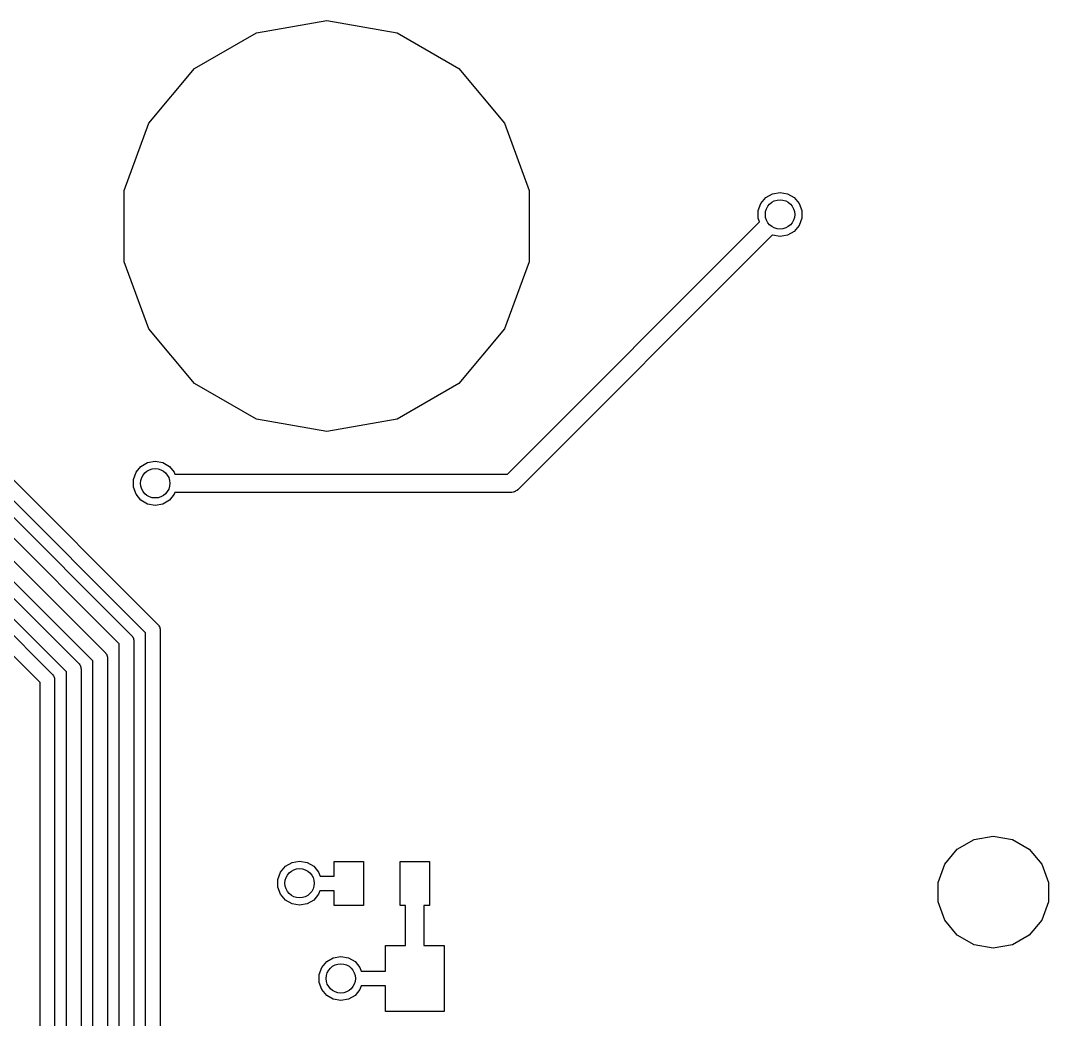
# Model space of a CAD drawing. Extents: x 85.4 to 167.1, y -165.3 to -88.8.
# Drawn here: x 149.25 to 163.28, y -110.67 to -97.03 of the extents above; entities that cross this region are included whole.
import ezdxf

# ---------------------------------------------------------------- set-up
doc = ezdxf.new("R2010")
doc.units = 0
doc.header["$MEASUREMENT"] = 0
doc.layers.add('BLACK', color=7, linetype='CONTINUOUS')

msp = doc.modelspace()

# ---------------------------------------------------------------- linework, layer by layer
at = {"layer": 'Black'}
for p, q in [((152.473, -97.2042), (153.432, -97.035)), ((153.432, -97.035), (154.392, -97.2042)), ((151.63, -97.6912), (152.473, -97.2042)), ((154.392, -97.2042), (155.235, -97.6912)), ((143.211, -97.362), (151.129, -105.281)), ((150.959, -105.393), (143.099, -97.5327)), ((151.003, -98.4373), (151.63, -97.6912)), ((155.235, -97.6912), (155.861, -98.4373)), ((143.535, -98.1954), (150.769, -105.43)), ((150.599, -105.542), (143.423, -98.3661)), ((150.67, -99.3527), (151.003, -98.4373)), ((155.861, -98.4373), (156.194, -99.3527)), ((143.502, -98.7554), (150.409, -105.663)), ((150.239, -105.775), (143.39, -98.9261)), ((143.6, -99.3622), (150.049, -105.812)), ((150.67, -100.327), (150.67, -99.3527)), ((156.194, -99.3527), (156.194, -100.327)), ((159.359, -99.5316), (159.426, -99.4515)), ((159.426, -99.4515), (159.517, -99.3992)), ((159.517, -99.3992), (159.62, -99.3811)), ((159.62, -99.3811), (159.723, -99.3992)), ((159.723, -99.3992), (159.813, -99.4515)), ((159.813, -99.4515), (159.881, -99.5316)), ((149.879, -105.924), (143.487, -99.5329)), ((159.323, -99.6299), (159.359, -99.5316)), ((159.881, -99.5316), (159.916, -99.6299)), ((159.323, -99.7345), (159.323, -99.6299)), ((159.341, -99.784), (159.323, -99.7345)), ((159.916, -99.7345), (159.881, -99.8328)), ((159.916, -99.6299), (159.916, -99.7345)), ((155.898, -103.227), (159.341, -99.784)), ((159.881, -99.8328), (159.813, -99.9129)), ((143.74, -100.012), (149.689, -105.961)), ((159.515, -99.964), (156.039, -103.44)), ((159.517, -99.9652), (159.515, -99.964)), ((159.62, -99.9834), (159.517, -99.9652)), ((159.723, -99.9652), (159.62, -99.9834)), ((159.813, -99.9129), (159.723, -99.9652)), ((149.519, -106.073), (143.628, -100.183)), ((151.003, -101.242), (150.67, -100.327)), ((156.194, -100.327), (155.861, -101.242)), ((151.63, -101.988), (151.003, -101.242)), ((155.861, -101.242), (155.235, -101.988)), ((152.473, -102.475), (151.63, -101.988)), ((155.235, -101.988), (154.392, -102.475)), ((153.432, -102.644), (152.473, -102.475)), ((154.392, -102.475), (153.432, -102.644)), ((150.83, -103.201), (150.897, -103.121)), ((150.897, -103.121), (150.988, -103.069)), ((150.988, -103.069), (151.091, -103.051)), ((151.091, -103.051), (151.194, -103.069)), ((151.194, -103.069), (151.285, -103.121)), ((151.285, -103.121), (151.352, -103.201)), ((150.794, -103.3), (150.83, -103.201)), ((151.352, -103.201), (151.361, -103.227)), ((151.361, -103.227), (151.515, -103.227)), ((151.515, -103.227), (155.898, -103.227)), ((150.794, -103.404), (150.794, -103.3)), ((150.83, -103.502), (150.794, -103.404)), ((150.897, -103.583), (150.83, -103.502)), ((151.352, -103.502), (151.285, -103.583)), ((151.361, -103.477), (151.352, -103.502)), ((151.515, -103.477), (151.361, -103.477)), ((155.95, -103.477), (151.515, -103.477)), ((155.956, -103.476), (155.95, -103.477)), ((155.961, -103.476), (155.956, -103.476)), ((155.977, -103.472), (155.961, -103.476)), ((155.993, -103.469), (155.977, -103.472)), ((155.998, -103.467), (155.993, -103.469)), ((156.003, -103.465), (155.998, -103.467)), ((156.016, -103.456), (156.003, -103.465)), ((156.031, -103.448), (156.016, -103.456)), ((156.034, -103.443), (156.031, -103.448)), ((156.039, -103.44), (156.034, -103.443)), ((150.988, -103.635), (150.897, -103.583)), ((151.091, -103.653), (150.988, -103.635)), ((151.194, -103.635), (151.091, -103.653)), ((151.285, -103.583), (151.194, -103.635)), ((151.129, -105.281), (151.132, -105.284)), ((151.132, -105.284), (151.135, -105.287)), ((151.135, -105.287), (151.142, -105.298)), ((151.142, -105.298), (151.149, -105.309)), ((151.149, -105.309), (151.15, -105.313)), ((151.15, -105.313), (151.153, -105.317)), ((151.153, -105.317), (151.155, -105.33)), ((151.155, -105.33), (151.158, -105.343)), ((151.158, -105.343), (151.158, -105.347)), ((151.158, -105.347), (151.159, -105.351)), ((151.159, -105.351), (151.159, -121.203)), ((150.769, -105.43), (150.772, -105.433)), ((150.772, -105.433), (150.775, -105.436)), ((150.775, -105.436), (150.782, -105.448)), ((150.782, -105.448), (150.789, -105.458)), ((150.789, -105.458), (150.79, -105.462)), ((150.79, -105.462), (150.793, -105.466)), ((150.793, -105.466), (150.795, -105.479)), ((150.795, -105.479), (150.798, -105.492)), ((150.798, -105.492), (150.798, -105.496)), ((150.798, -105.496), (150.799, -105.5)), ((150.799, -105.5), (150.799, -121.692)), ((150.959, -121.245), (150.959, -105.393)), ((150.599, -121.734), (150.599, -105.542)), ((150.239, -121.883), (150.239, -105.775)), ((150.409, -105.663), (150.412, -105.666)), ((150.412, -105.666), (150.415, -105.669)), ((150.415, -105.669), (150.422, -105.681)), ((150.422, -105.681), (150.429, -105.691)), ((150.429, -105.691), (150.43, -105.695)), ((150.43, -105.695), (150.433, -105.699)), ((150.433, -105.699), (150.435, -105.712)), ((150.435, -105.712), (150.438, -105.725)), ((150.438, -105.725), (150.438, -105.729)), ((150.438, -105.729), (150.439, -105.734)), ((150.439, -105.734), (150.439, -121.841)), ((149.879, -122.032), (149.879, -105.924)), ((150.049, -105.812), (150.052, -105.816)), ((150.052, -105.816), (150.055, -105.818)), ((150.055, -105.818), (150.062, -105.83)), ((150.062, -105.83), (150.069, -105.84)), ((150.069, -105.84), (150.07, -105.845)), ((150.07, -105.845), (150.073, -105.848)), ((150.073, -105.848), (150.075, -105.861)), ((150.075, -105.861), (150.078, -105.874)), ((150.078, -105.874), (150.078, -105.878)), ((150.078, -105.878), (150.079, -105.883)), ((150.079, -105.883), (150.079, -121.991)), ((149.689, -105.961), (149.692, -105.965)), ((149.692, -105.965), (149.695, -105.967)), ((149.695, -105.967), (149.702, -105.979)), ((149.702, -105.979), (149.709, -105.989)), ((149.709, -105.989), (149.71, -105.994)), ((149.71, -105.994), (149.713, -105.998)), ((149.713, -105.998), (149.715, -106.01)), ((149.715, -106.01), (149.718, -106.023)), ((149.718, -106.023), (149.718, -106.027)), ((149.718, -106.027), (149.719, -106.032)), ((149.719, -106.032), (149.719, -122.14)), ((149.519, -122.181), (149.519, -106.073)), ((162.269, -108.214), (162.531, -108.168)), ((162.531, -108.168), (162.792, -108.214)), ((162.039, -108.347), (162.269, -108.214)), ((162.792, -108.214), (163.022, -108.347)), ((161.868, -108.55), (162.039, -108.347)), ((163.022, -108.347), (163.193, -108.55)), ((152.801, -108.66), (152.868, -108.58)), ((152.868, -108.58), (152.959, -108.528)), ((152.959, -108.528), (153.062, -108.51)), ((153.062, -108.51), (153.165, -108.528)), ((153.165, -108.528), (153.255, -108.58)), ((153.255, -108.58), (153.322, -108.66)), ((153.535, -108.713), (153.535, -108.513)), ((153.535, -108.513), (153.935, -108.513)), ((153.935, -108.513), (153.935, -109.113)), ((154.435, -109.113), (154.435, -108.513)), ((154.435, -108.513), (154.835, -108.513)), ((154.835, -108.513), (154.835, -109.113)), ((161.777, -108.8), (161.868, -108.55)), ((163.193, -108.55), (163.284, -108.8)), ((152.765, -108.759), (152.801, -108.66)), ((153.322, -108.66), (153.342, -108.713)), ((153.342, -108.713), (153.535, -108.713)), ((152.765, -108.863), (152.765, -108.759)), ((152.801, -108.962), (152.765, -108.863)), ((161.777, -109.066), (161.777, -108.8)), ((163.284, -108.8), (163.284, -109.066)), ((152.868, -109.042), (152.801, -108.962)), ((153.322, -108.962), (153.255, -109.042)), ((153.34, -108.913), (153.322, -108.962)), ((153.535, -108.913), (153.34, -108.913)), ((153.535, -109.113), (153.535, -108.913)), ((152.959, -109.094), (152.868, -109.042)), ((153.062, -109.112), (152.959, -109.094)), ((153.165, -109.094), (153.062, -109.112)), ((153.255, -109.042), (153.165, -109.094)), ((153.935, -109.113), (153.535, -109.113)), ((154.51, -109.113), (154.435, -109.113)), ((154.51, -109.663), (154.51, -109.113)), ((154.835, -109.113), (154.76, -109.113)), ((154.76, -109.113), (154.76, -109.663)), ((161.868, -109.315), (161.777, -109.066)), ((163.284, -109.066), (163.193, -109.315)), ((162.039, -109.519), (161.868, -109.315)), ((163.193, -109.315), (163.022, -109.519)), ((162.269, -109.652), (162.039, -109.519)), ((163.022, -109.519), (162.792, -109.652)), ((154.235, -110.013), (154.235, -109.663)), ((154.235, -109.663), (154.51, -109.663)), ((154.76, -109.663), (155.035, -109.663)), ((155.035, -109.663), (155.035, -110.563)), ((162.531, -109.698), (162.269, -109.652)), ((162.792, -109.652), (162.531, -109.698)), ((153.432, -109.881), (153.522, -109.828)), ((153.522, -109.828), (153.625, -109.81)), ((153.625, -109.81), (153.728, -109.828)), ((153.728, -109.828), (153.819, -109.881)), ((153.329, -110.059), (153.365, -109.961)), ((153.365, -109.961), (153.432, -109.881)), ((153.819, -109.881), (153.886, -109.961)), ((153.886, -109.961), (153.905, -110.013)), ((153.329, -110.164), (153.329, -110.059)), ((153.905, -110.013), (154.235, -110.013)), ((153.365, -110.262), (153.329, -110.164)), ((153.432, -110.342), (153.365, -110.262)), ((153.886, -110.262), (153.819, -110.342)), ((153.904, -110.213), (153.886, -110.262)), ((154.235, -110.213), (153.904, -110.213)), ((154.235, -110.563), (154.235, -110.213)), ((153.522, -110.394), (153.432, -110.342)), ((153.625, -110.413), (153.522, -110.394)), ((153.728, -110.394), (153.625, -110.413)), ((153.819, -110.342), (153.728, -110.394)), ((155.035, -110.563), (154.235, -110.563))]:
    msp.add_line(p, q, dxfattribs=at)
for centre in [(159.62, -99.6822), (151.091, -103.352), (153.062, -108.811), (153.625, -110.111)]:
    msp.add_circle(centre, 0.2, dxfattribs=at)

doc.saveas('drawing.dxf')
